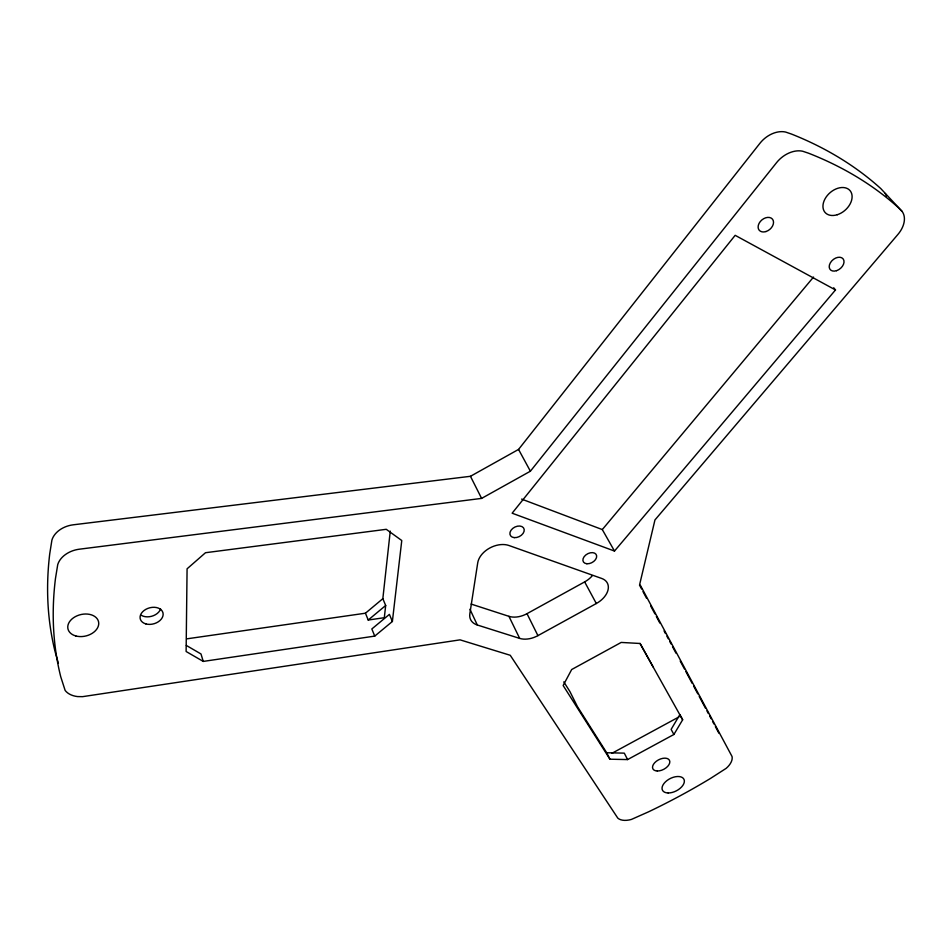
<?xml version="1.0" encoding="UTF-8"?>
<svg xmlns="http://www.w3.org/2000/svg" width="952" height="952" viewBox="0 0 952 952"><rect width="100%" height="100%" fill="white"/><g stroke="black" fill="none" stroke-linecap="round" stroke-linejoin="round"><path stroke-width="1.43" d="M382.835 598.689L365.449 613.207L368.222 620.026L384.31 617.705L385.679 605.484L382.835 598.689L390.26 531.121M392.379 621.477L401.768 540.522L386.262 529.312L205.501 552.719L187.08 568.82L186.116 651.501L203.252 661.414L374.743 636.103L392.379 621.477L389.404 614.373L371.839 628.963L374.743 636.103M673.897 734.48L682.655 719.771L679.847 714.678L671.124 729.387L673.897 734.48L627.594 759.577L609.934 759.208L563.144 685.511L571.676 669.53L621.192 642.433L639.994 643.481L682.655 719.771M58.405 663.365L55.18 651.989A484.175 337.377 -27.6 0 1 49.718 553.933L51.908 540.093A22.765 16.672 -12.6 0 1 73.221 524.814L470.455 476.297L518.554 449.427L759.934 143.288A23.883 17.326 -42.6 0 1 785.578 132.042L791.469 134.054A484.175 337.377 -27.6 0 1 880.755 188.544L902.091 211.404A23.241 15.72 -41.3 0 1 897.926 234.418L654.952 519.947L639.744 584.135L732.04 756.495A17.362 9.877 -28.1 0 1 726.138 768.371L710.466 778.45A490.732 337.163 -27.5 0 1 648.467 811.866L631.438 819.422A17.255 9.829 -26.2 0 1 617.8 818.125L510.248 655.285L460.066 639.851L82.55 696.662L77.529 696.578A22.098 14.994 -13.7 0 1 65.141 690.438L60.726 676.729A490.732 337.163 -27.5 0 1 55.466 578.53L57.727 564.631A23.098 16.696 -12.9 0 1 79.361 549.197L481.605 498.396L530.395 471.204L776.582 162.625A24.24 17.362 -42.1 0 1 802.596 151.213L808.546 153.201A490.732 337.163 -27.5 0 1 898.343 207.607L902.091 211.404M833.702 287.766L835.499 289.955L614.492 551.053L602.307 529.574L813.532 277.056M368.222 620.026L385.679 605.484M471.121 604.068L508.939 616.337A19.445 12.9 -26.3 0 0 527.003 613.671L584.647 581.898A19.528 12.959 -28.1 0 0 592.287 575.734M537.928 635.627L596.321 603.52A19.766 12.923 -28.1 0 0 601.771 578.483L508.975 545.508A20.575 14.054 -26.3 0 0 489.566 548.126A20.575 14.054 -26.3 0 0 477.725 562.834L469.836 613.838A20.052 13.364 -25.4 0 0 477.309 625L519.673 638.399A19.683 12.876 -26.3 0 0 537.928 635.627L527.003 613.671M611.886 753.318L678.847 716.987M186.747 638.851L365.449 613.207M563.798 681.882L569.927 691.58L577.495 706.717L606.686 752.746L624.298 753.139L627.594 759.577M614.492 551.053L512.14 513.199L735.17 235.322L835.499 289.955M521.613 499.098L602.307 529.574M186.33 645.444L200.991 653.964L203.252 661.414M640.101 643.421L653.215 667.066M518.554 449.427L530.395 471.204M584.647 581.898L596.321 603.52M639.482 585.052L641.588 588.979M642.993 591.597L646.503 598.153M650.716 606.019L654.94 613.885M656.344 616.503L659.855 623.06M664.068 630.926L665.472 633.556M666.876 636.174L668.292 638.792M669.696 641.41L671.101 644.04M672.505 646.658L676.015 653.215M680.228 661.081L684.452 668.947M685.856 671.565L692.175 683.369M693.58 685.987L697.804 693.853M699.208 696.471L705.527 708.276M706.931 710.894L708.336 713.512M709.74 716.142L711.144 718.76M712.56 721.378L713.964 723.996M715.368 726.626L718.879 733.183M470.455 476.297L481.605 498.396M606.686 752.746L609.934 759.208M508.939 616.337L519.673 638.399M469.967 609.256L477.309 625M885.253 193.482A22.907 15.708 -41.7 0 1 886.348 196.088M160.59 608.994A11.698 8.247 -15.4 0 1 141.443 615.385M668.149 792.968A12.055 6.878 -27.2 0 0 684.357 780.771A12.055 6.878 -27.2 0 0 667.09 780.473A12.055 6.878 -27.2 0 0 668.149 792.968M837.272 214.724A16.589 11.555 -41.6 0 0 850.279 190.912A16.589 11.555 -41.6 0 0 825.015 198.885A16.589 11.555 -41.6 0 0 837.272 214.724M514.247 537.63A7.628 5.26 -27.3 0 0 524.195 529.443A7.628 5.26 -27.3 0 0 512.735 528.419A7.628 5.26 -27.3 0 0 514.247 537.63M765.955 231.55A8.651 6.176 -40.1 0 0 772.441 219.115A8.651 6.176 -40.1 0 0 759.077 223.363A8.651 6.176 -40.1 0 0 765.955 231.55M586.884 563.751A7.39 4.915 -28.6 0 0 596.654 555.873A7.39 4.915 -28.6 0 0 585.801 554.968A7.39 4.915 -28.6 0 0 586.884 563.751M145.846 623.905A11.745 8.247 -15.5 0 0 163.149 614.278A11.745 8.247 -15.5 0 0 145.846 609.339A11.745 8.247 -15.5 0 0 145.846 623.905M836.522 270.689A8.378 5.724 -39.8 0 0 843.091 258.849A8.378 5.724 -39.8 0 0 830.251 262.99A8.378 5.724 -39.8 0 0 836.522 270.689M75.815 635.96A15.708 10.996 -13.4 0 0 98.734 623.215A15.708 10.996 -13.4 0 0 75.184 616.729A15.708 10.996 -13.4 0 0 75.815 635.96M657.297 771.001A9.341 5.414 -27.2 0 0 669.815 761.517A9.341 5.414 -27.2 0 0 656.392 761.207A9.341 5.414 -27.2 0 0 657.297 771.001"/></g></svg>
